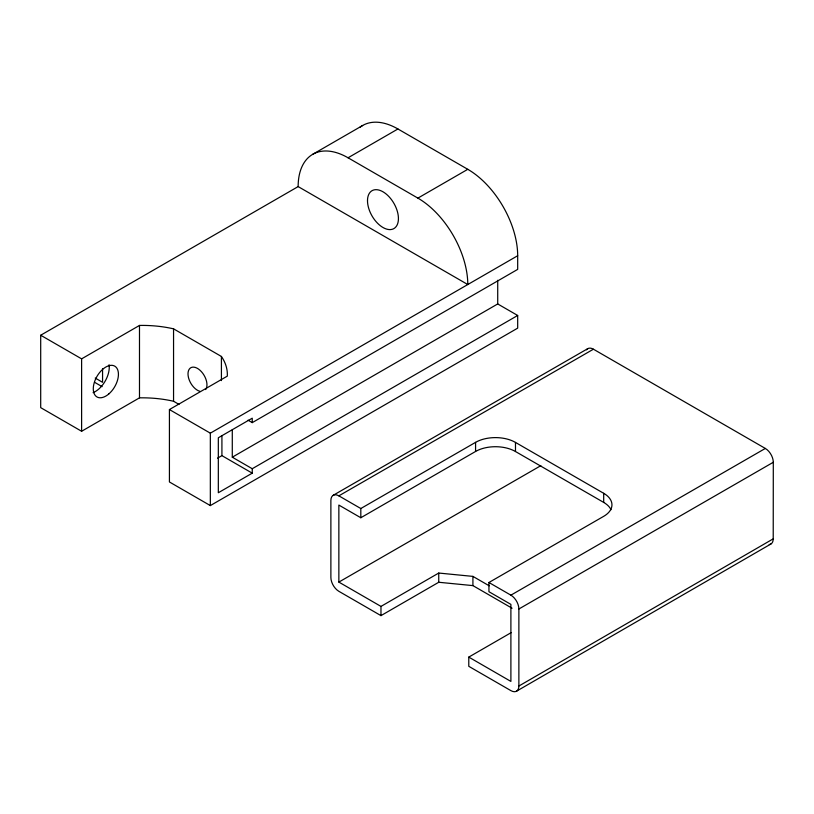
<?xml version="1.0" encoding="UTF-8"?>
<svg xmlns="http://www.w3.org/2000/svg" width="814" height="814" viewBox="0 0 814 814"><rect width="100%" height="100%" fill="white"/><g stroke="black" fill="none" stroke-linecap="round" stroke-linejoin="round"><path stroke-width="1.22" d="M489.224 585.815L472.914 576.393L438.746 573.046L380.972 606.41L338.858 582.091L338.858 505.067L360.816 517.745L360.816 508.526L475.569 442.358A28.225 16.321 0.1 0 1 515.486 442.419L603.693 493.304A28.225 16.29 0 0 1 603.693 516.33L488.939 582.498L488.939 591.717L510.897 604.385L510.897 681.42L468.783 657.101L468.783 666.32L510.897 690.628A11.294 6.512 60 0 0 518.874 686.029L773.219 538.848L773.3 462.271A11.294 6.522 60 0 0 765.323 448.443L593.426 349.206A11.294 6.522 60 0 0 586.518 349.817M360.816 517.745L475.569 451.465L475.569 442.358M610.999 509.706A28.225 16.29 0 0 0 603.693 502.411L515.486 451.526L515.486 442.419M518.874 686.029L518.874 608.994A11.294 6.522 60 0 0 510.897 595.166L488.939 582.498M603.693 502.411L603.693 493.304M773.219 538.848L772.944 541.076A11.294 6.512 60 0 1 769.23 544.525M516.544 691.188L770.878 544.017M312.759 154.294L362.657 125.488M178.988 404.395L173.555 401.251A85.002 49.074 0 0 0 139.489 397.853L81.614 431.267L40.7 407.651L40.7 335.236L298.148 186.589A70.564 40.741 60 0 1 348.046 157.784L397.934 128.978L467.785 169.312A70.564 40.741 60 0 1 517.684 255.728L517.684 269.383L252.248 422.629L248.046 420.197M40.7 335.236L81.614 358.852L139.489 325.437A85.002 49.074 0 0 1 173.555 328.836L221.418 356.471A85.002 49.074 0 0 1 227.299 376.139L169.424 409.554L169.424 481.969L210.338 505.586L517.684 328.144L517.684 315.476L497.72 303.948L232.285 457.193L232.285 429.792M348.046 157.784L417.897 198.117L467.785 169.312M169.424 409.554L210.338 433.17L517.684 255.728M217.531 458.17L221.917 455.637L252.248 473.158L252.248 468.722L517.684 315.476M252.248 473.158L218.325 492.745L218.325 437.779L252.248 418.193L252.248 422.629M338.858 582.091L540.832 465.669M593.426 349.206L338.858 495.848A11.294 6.522 60 0 0 330.881 500.457L330.881 577.482A11.294 6.512 60 0 0 338.858 591.31L380.972 615.628L438.746 582.264L472.914 585.612L512.077 608.221M510.897 595.166L765.323 448.443M518.874 608.994L773.3 462.271M468.783 657.101L511.294 632.559M333.221 495.288L587.789 348.646M298.148 186.589L467.785 284.534A70.564 40.741 60 0 0 417.897 198.117M338.858 495.848L360.816 508.526M95.218 378.052L102.564 382.295L102.564 368.6M232.285 457.193L252.248 468.722M94.526 382.265L102.116 386.65M497.72 280.281L497.72 303.948M472.914 576.393L472.914 585.612M438.746 573.046L438.746 582.264M380.972 606.41L380.972 615.628M221.917 435.653L221.917 455.637M221.418 356.471L221.418 380.606M210.338 433.17L210.338 505.586M173.555 328.836L173.555 401.251M139.489 325.437L139.489 397.853M81.614 358.852L81.614 431.267M475.569 451.465A28.225 16.321 0.1 0 1 515.486 451.526M109.056 364.764A19.76 11.406 -60 0 1 93.091 392.643M199.939 391.341A13.411 7.743 60 0 1 188.003 373.88A13.411 7.743 60 0 1 199.939 370.197A13.411 7.743 60 0 1 205.698 389.56M359.992 127.279A70.564 40.741 60 0 1 397.934 128.978M367.501 200.895A21.876 12.627 60 0 0 390.842 229.558A21.876 12.627 60 0 0 390.557 198.463A21.876 12.627 60 0 0 367.501 200.895M108.791 393.976A17.786 10.267 -60 0 0 114.988 366.29A17.786 10.267 -60 0 0 93.803 384.381A17.786 10.267 -60 0 0 108.791 393.976"/></g></svg>
